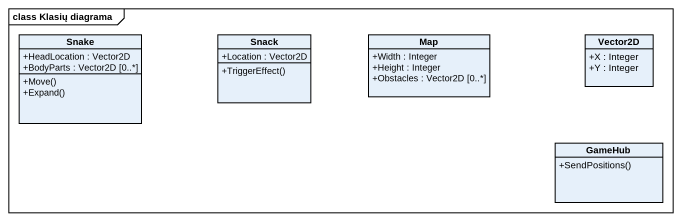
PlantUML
@startuml
mainframe class Klasių diagrama
hide circle
hide empty members
skinparam classAttributeIconSize 0
class Snake {
  +HeadLocation : Vector2D
  +BodyParts : Vector2D [0..*]
  +Move()
  +Expand()
}
class Snack {
  +Location : Vector2D
  +TriggerEffect()
}
class "Map" as Map_ {
  +Width : Integer
  +Height : Integer
  +Obstacles : Vector2D [0..*]
}
class Vector2D {
  +X : Integer
  +Y : Integer
}
class GameHub {
  +SendPositions()
}
@enduml
